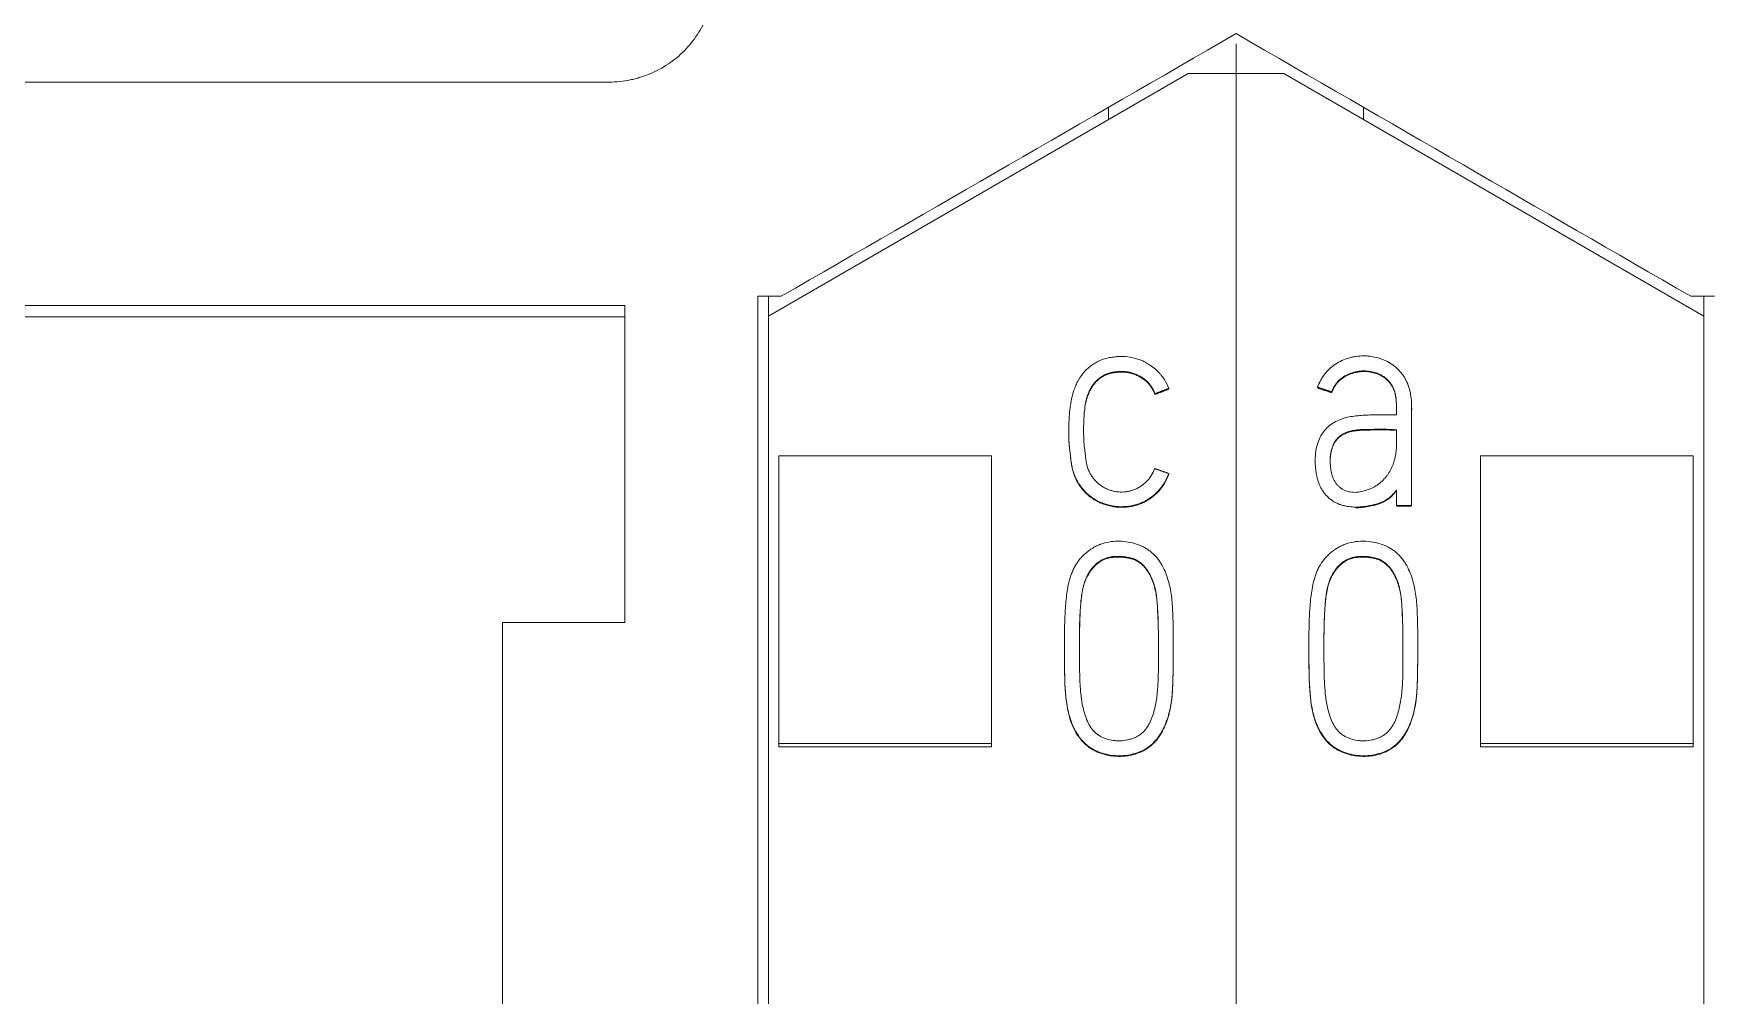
# Model space of a CAD drawing. Header units: millimetres. Extents: x 4137 to 6698, y 1400 to 3585.
# Drawn here: x 5169.74 to 5185.55, y 3351.79 to 3360.83 of the extents above; entities that cross this region are included whole.
import ezdxf

# ---------------------------------------------------------------- set-up
doc = ezdxf.new("R2010")
doc.units = ezdxf.units.MM
doc.layers.add('000-PI-Oprema', color=30, linetype='Continuous', lineweight=5)

msp = doc.modelspace()

# ---------------------------------------------------------------- linework, layer by layer
at = {"layer": '000-PI-Oprema', "color": 0, "linetype": 'ByBlock', "lineweight": 0}
for p, q in [((5181.048, 3360.739), (5181.048, 3360.459)), ((5181.048, 3360.739), (5181.048, 3360.459)), ((5176.648, 3358.178), (5180.598, 3360.459)), ((5181.048, 3360.459), (5180.598, 3360.459)), ((5181.048, 3360.459), (5181.048, 3247.041)), ((5181.048, 3360.459), (5181.048, 3247.041)), ((5181.498, 3360.459), (5181.048, 3360.459)), ((5181.498, 3360.459), (5185.448, 3358.178)), ((5152.148, 3360.378), (5175.148, 3360.378)), ((5175.152, 3360.378), (5175.151, 3360.378)), ((5179.848, 3360.026), (5179.848, 3360.143)), ((5182.248, 3360.026), (5182.248, 3360.143)), ((5175.298, 3358.278), (5167.148, 3358.278)), ((5175.298, 3355.298), (5175.298, 3358.278)), ((5176.548, 3358.364), (5176.769, 3358.364)), ((5176.769, 3358.364), (5176.548, 3358.364)), ((5176.648, 3358.364), (5176.648, 3358.178)), ((5185.548, 3358.364), (5185.326, 3358.364)), ((5185.548, 3358.364), (5185.326, 3358.364)), ((5185.448, 3358.364), (5185.448, 3358.178)), ((5175.298, 3358.172), (5167.148, 3358.172)), ((5176.648, 3249.363), (5176.648, 3358.178)), ((5185.448, 3358.178), (5185.448, 3249.363)), ((5180.285, 3357.448), (5180.285, 3357.442)), ((5180.415, 3357.498), (5180.415, 3357.492)), ((5181.815, 3357.509), (5181.815, 3357.503)), ((5181.948, 3357.465), (5181.948, 3357.459)), ((5182.7, 3357.308), (5182.7, 3357.314)), ((5179.475, 3357.119), (5179.475, 3357.113)), ((5182.556, 3357.109), (5182.556, 3356.971)), ((5176.748, 3354.161), (5176.748, 3356.864)), ((5176.748, 3356.864), (5178.748, 3356.864)), ((5178.748, 3354.161), (5178.748, 3356.864)), ((5181.792, 3356.819), (5181.792, 3356.813)), ((5183.348, 3354.161), (5183.348, 3356.864)), ((5185.348, 3356.864), (5183.348, 3356.864)), ((5185.348, 3354.161), (5185.348, 3356.864)), ((5180.415, 3356.698), (5180.415, 3356.692)), ((5182.556, 3356.54), (5182.556, 3356.397)), ((5182.556, 3356.397), (5182.556, 3356.391)), ((5182.556, 3356.397), (5182.697, 3356.397)), ((5182.697, 3356.391), (5182.556, 3356.391)), ((5182.697, 3356.397), (5182.697, 3356.391)), ((5175.298, 3355.298), (5174.148, 3355.298)), ((5179.433, 3355.065), (5179.433, 3355.059)), ((5181.733, 3355.065), (5181.733, 3355.059)), ((5180.457, 3355.017), (5180.457, 3355.023)), ((5182.757, 3355.017), (5182.757, 3355.023)), ((5176.748, 3354.127), (5176.748, 3354.161)), ((5176.748, 3354.161), (5178.748, 3354.161)), ((5176.748, 3354.127), (5178.748, 3354.127)), ((5178.748, 3354.127), (5178.748, 3354.161)), ((5183.348, 3354.127), (5183.348, 3354.161)), ((5185.348, 3354.161), (5183.348, 3354.161)), ((5185.348, 3354.127), (5183.348, 3354.127)), ((5185.348, 3354.127), (5185.348, 3354.161))]:
    msp.add_line(p, q, dxfattribs=at)
for points, knots in [([(5176.148, 3361.378), (5176.148, 3361.312), (5176.141, 3361.248), (5176.122, 3361.153), (5176.114, 3361.121), (5176.095, 3361.059), (5176.084, 3361.028), (5176.047, 3360.937), (5176.017, 3360.88), (5175.963, 3360.799), (5175.944, 3360.772), (5175.903, 3360.721), (5175.881, 3360.697), (5175.812, 3360.627), (5175.762, 3360.586), (5175.68, 3360.532), (5175.652, 3360.514), (5175.594, 3360.483), (5175.535, 3360.455), (5175.474, 3360.433), (5175.427, 3360.419), (5175.412, 3360.414), (5175.38, 3360.406), (5175.364, 3360.402), (5175.283, 3360.385), (5175.218, 3360.378), (5175.152, 3360.378)], [0, 0, 0, 0, 0.125, 0.125, 0.1875, 0.1875, 0.25, 0.25, 0.375, 0.375, 0.4375, 0.4375, 0.5, 0.5, 0.625, 0.625, 0.6875, 0.6875, 0.75, 0.8125, 0.8125, 0.84375, 0.84375, 0.875, 0.875, 1, 1, 1, 1]), ([(5176.548, 3249.078), (5176.548, 3252.418), (5176.548, 3260.383), (5176.548, 3273.023), (5176.548, 3288.509), (5176.548, 3302.803), (5176.548, 3317.013), (5176.548, 3331.58), (5176.548, 3345.75), (5176.548, 3355.32), (5176.548, 3358.364)], [0, 0, 0, 0, 0.091483, 0.21812, 0.346206, 0.515858, 0.610111, 0.736264, 0.916066, 1, 1, 1, 1]), ([(5180.415, 3357.498), (5180.404, 3357.528), (5180.389, 3357.557), (5180.363, 3357.598), (5180.353, 3357.611), (5180.338, 3357.63), (5180.332, 3357.637), (5180.321, 3357.649), (5180.316, 3357.655), (5180.287, 3357.683), (5180.261, 3357.703), (5180.22, 3357.73), (5180.206, 3357.738), (5180.177, 3357.753), (5180.162, 3357.76), (5180.132, 3357.771), (5180.116, 3357.777), (5180.085, 3357.785), (5180.069, 3357.789), (5180.02, 3357.797), (5179.988, 3357.799), (5179.939, 3357.798), (5179.923, 3357.797), (5179.89, 3357.793), (5179.874, 3357.791), (5179.842, 3357.785), (5179.826, 3357.781), (5179.795, 3357.772), (5179.78, 3357.766), (5179.75, 3357.753), (5179.735, 3357.745), (5179.707, 3357.729), (5179.694, 3357.719), (5179.668, 3357.7), (5179.656, 3357.689), (5179.638, 3357.672), (5179.632, 3357.667), (5179.621, 3357.655), (5179.616, 3357.648), (5179.59, 3357.617), (5179.572, 3357.589), (5179.549, 3357.546), (5179.543, 3357.531), (5179.53, 3357.501), (5179.524, 3357.486), (5179.51, 3357.439), (5179.502, 3357.408), (5179.493, 3357.36), (5179.491, 3357.344), (5179.486, 3357.312), (5179.484, 3357.296), (5179.479, 3357.247), (5179.477, 3357.215), (5179.475, 3357.167), (5179.475, 3357.151), (5179.475, 3357.118), (5179.475, 3357.102), (5179.475, 3357.07), (5179.475, 3357.054), (5179.475, 3357.022), (5179.475, 3357.006), (5179.478, 3356.974), (5179.479, 3356.958), (5179.483, 3356.925), (5179.485, 3356.909), (5179.489, 3356.877), (5179.491, 3356.861), (5179.494, 3356.829), (5179.496, 3356.813), (5179.501, 3356.781), (5179.504, 3356.765), (5179.511, 3356.734), (5179.515, 3356.718), (5179.526, 3356.688), (5179.532, 3356.673), (5179.545, 3356.644), (5179.553, 3356.629), (5179.569, 3356.601), (5179.578, 3356.588), (5179.597, 3356.562), (5179.608, 3356.55), (5179.624, 3356.532), (5179.629, 3356.526), (5179.641, 3356.514), (5179.647, 3356.509), (5179.665, 3356.493), (5179.678, 3356.483), (5179.718, 3356.455), (5179.746, 3356.439), (5179.791, 3356.419), (5179.806, 3356.414), (5179.837, 3356.404), (5179.853, 3356.4), (5179.885, 3356.393), (5179.901, 3356.391), (5179.925, 3356.388), (5179.933, 3356.387), (5179.95, 3356.386), (5179.958, 3356.386), (5179.998, 3356.386), (5180.031, 3356.388), (5180.071, 3356.396), (5180.079, 3356.398), (5180.094, 3356.402), (5180.102, 3356.404), (5180.126, 3356.411), (5180.141, 3356.416), (5180.186, 3356.435), (5180.214, 3356.451), (5180.254, 3356.479), (5180.267, 3356.489), (5180.292, 3356.51), (5180.315, 3356.532), (5180.336, 3356.557), (5180.356, 3356.583), (5180.365, 3356.596), (5180.39, 3356.638), (5180.404, 3356.667), (5180.415, 3356.698)], [0, 0, 0, 0, 0.03125, 0.03125, 0.046875, 0.046875, 0.054687, 0.054687, 0.0625, 0.0625, 0.09375, 0.09375, 0.109375, 0.109375, 0.125, 0.125, 0.140625, 0.140625, 0.15625, 0.15625, 0.1875, 0.1875, 0.203125, 0.203125, 0.21875, 0.21875, 0.234375, 0.234375, 0.25, 0.25, 0.265625, 0.265625, 0.28125, 0.28125, 0.296875, 0.296875, 0.304687, 0.304687, 0.3125, 0.3125, 0.34375, 0.34375, 0.359375, 0.359375, 0.375, 0.375, 0.40625, 0.40625, 0.421875, 0.421875, 0.4375, 0.4375, 0.46875, 0.46875, 0.484375, 0.484375, 0.5, 0.5, 0.515625, 0.515625, 0.53125, 0.53125, 0.546875, 0.546875, 0.5625, 0.5625, 0.578125, 0.578125, 0.59375, 0.59375, 0.609375, 0.609375, 0.625, 0.625, 0.640625, 0.640625, 0.65625, 0.65625, 0.671875, 0.671875, 0.6875, 0.6875, 0.695313, 0.695313, 0.703125, 0.703125, 0.71875, 0.71875, 0.75, 0.75, 0.765625, 0.765625, 0.78125, 0.78125, 0.796875, 0.796875, 0.804688, 0.804688, 0.8125, 0.8125, 0.84375, 0.84375, 0.851563, 0.851563, 0.859375, 0.859375, 0.875, 0.875, 0.90625, 0.90625, 0.921875, 0.921875, 0.9375, 0.953125, 0.953125, 0.96875, 0.96875, 1, 1, 1, 1]), ([(5182.697, 3356.397), (5182.697, 3356.49), (5182.697, 3356.582), (5182.697, 3356.722), (5182.697, 3356.768), (5182.698, 3356.861), (5182.698, 3356.907), (5182.698, 3356.977), (5182.697, 3357), (5182.697, 3357.046), (5182.697, 3357.093), (5182.697, 3357.139), (5182.697, 3357.186), (5182.697, 3357.209), (5182.699, 3357.278), (5182.701, 3357.325), (5182.697, 3357.394), (5182.694, 3357.417), (5182.687, 3357.463), (5182.681, 3357.486), (5182.667, 3357.53), (5182.659, 3357.551), (5182.643, 3357.583), (5182.638, 3357.593), (5182.625, 3357.613), (5182.619, 3357.622), (5182.598, 3357.65), (5182.583, 3357.667), (5182.558, 3357.691), (5182.549, 3357.699), (5182.53, 3357.714), (5182.521, 3357.721), (5182.492, 3357.74), (5182.472, 3357.751), (5182.44, 3357.766), (5182.429, 3357.77), (5182.407, 3357.778), (5182.396, 3357.782), (5182.362, 3357.792), (5182.34, 3357.796), (5182.305, 3357.801), (5182.293, 3357.802), (5182.27, 3357.804), (5182.258, 3357.804), (5182.223, 3357.804), (5182.2, 3357.802), (5182.166, 3357.797), (5182.154, 3357.795), (5182.131, 3357.79), (5182.12, 3357.787), (5182.064, 3357.771), (5182.022, 3357.752), (5181.963, 3357.713), (5181.945, 3357.698), (5181.911, 3357.667), (5181.895, 3357.65), (5181.874, 3357.623), (5181.867, 3357.613), (5181.854, 3357.593), (5181.837, 3357.563), (5181.823, 3357.531), (5181.815, 3357.509)], [0, 0, 0, 0, 0.125, 0.125, 0.1875, 0.1875, 0.25, 0.25, 0.28125, 0.28125, 0.3125, 0.34375, 0.34375, 0.375, 0.375, 0.4375, 0.4375, 0.46875, 0.46875, 0.5, 0.5, 0.53125, 0.53125, 0.546875, 0.546875, 0.5625, 0.5625, 0.59375, 0.59375, 0.609375, 0.609375, 0.625, 0.625, 0.65625, 0.65625, 0.671875, 0.671875, 0.6875, 0.6875, 0.71875, 0.71875, 0.734375, 0.734375, 0.75, 0.75, 0.78125, 0.78125, 0.796875, 0.796875, 0.8125, 0.8125, 0.875, 0.875, 0.90625, 0.90625, 0.9375, 0.9375, 0.953125, 0.953125, 0.96875, 1, 1, 1, 1]), ([(5180.282, 3356.745), (5180.274, 3356.722), (5180.263, 3356.7), (5180.244, 3356.669), (5180.237, 3356.659), (5180.222, 3356.64), (5180.214, 3356.631), (5180.188, 3356.605), (5180.169, 3356.59), (5180.139, 3356.57), (5180.128, 3356.564), (5180.107, 3356.553), (5180.095, 3356.548), (5180.073, 3356.54), (5180.061, 3356.536), (5180.038, 3356.531), (5180.025, 3356.528), (5179.989, 3356.524), (5179.965, 3356.523), (5179.929, 3356.526), (5179.916, 3356.528), (5179.893, 3356.533), (5179.881, 3356.536), (5179.858, 3356.543), (5179.846, 3356.547), (5179.824, 3356.557), (5179.813, 3356.562), (5179.781, 3356.581), (5179.762, 3356.595), (5179.735, 3356.619), (5179.726, 3356.628), (5179.71, 3356.646), (5179.703, 3356.656), (5179.689, 3356.676), (5179.683, 3356.686), (5179.671, 3356.707), (5179.666, 3356.718), (5179.651, 3356.752), (5179.645, 3356.775), (5179.638, 3356.81), (5179.636, 3356.822), (5179.633, 3356.846), (5179.632, 3356.858), (5179.629, 3356.883), (5179.628, 3356.895), (5179.625, 3356.919), (5179.623, 3356.931), (5179.62, 3356.955), (5179.619, 3356.967), (5179.617, 3356.991), (5179.617, 3357.003), (5179.616, 3357.027), (5179.615, 3357.04), (5179.614, 3357.064), (5179.614, 3357.076), (5179.614, 3357.113), (5179.614, 3357.137), (5179.615, 3357.185), (5179.616, 3357.21), (5179.619, 3357.258), (5179.621, 3357.282), (5179.627, 3357.331), (5179.63, 3357.355), (5179.641, 3357.402), (5179.648, 3357.425), (5179.661, 3357.459), (5179.666, 3357.47), (5179.677, 3357.492), (5179.689, 3357.513), (5179.703, 3357.533), (5179.718, 3357.552), (5179.726, 3357.562), (5179.752, 3357.587), (5179.771, 3357.602), (5179.797, 3357.618), (5179.802, 3357.621), (5179.813, 3357.627), (5179.819, 3357.629), (5179.836, 3357.636), (5179.848, 3357.64), (5179.871, 3357.647), (5179.883, 3357.649), (5179.907, 3357.654), (5179.92, 3357.655), (5179.956, 3357.658), (5179.981, 3357.659), (5180.017, 3357.655), (5180.029, 3357.654), (5180.053, 3357.648), (5180.065, 3357.645), (5180.089, 3357.637), (5180.1, 3357.633), (5180.123, 3357.623), (5180.134, 3357.618), (5180.155, 3357.606), (5180.166, 3357.6), (5180.186, 3357.585), (5180.195, 3357.578), (5180.214, 3357.562), (5180.222, 3357.553), (5180.238, 3357.534), (5180.245, 3357.524), (5180.265, 3357.493), (5180.276, 3357.471), (5180.285, 3357.448)], [0, 0, 0, 0, 0.03125, 0.03125, 0.046875, 0.046875, 0.0625, 0.0625, 0.09375, 0.09375, 0.109375, 0.109375, 0.125, 0.125, 0.140625, 0.140625, 0.15625, 0.15625, 0.1875, 0.1875, 0.203125, 0.203125, 0.21875, 0.21875, 0.234375, 0.234375, 0.25, 0.25, 0.28125, 0.28125, 0.296875, 0.296875, 0.3125, 0.3125, 0.328125, 0.328125, 0.34375, 0.34375, 0.375, 0.375, 0.390625, 0.390625, 0.40625, 0.40625, 0.421875, 0.421875, 0.4375, 0.4375, 0.453125, 0.453125, 0.46875, 0.46875, 0.484375, 0.484375, 0.5, 0.5, 0.53125, 0.53125, 0.5625, 0.5625, 0.59375, 0.59375, 0.625, 0.625, 0.65625, 0.65625, 0.671875, 0.671875, 0.6875, 0.703125, 0.703125, 0.71875, 0.71875, 0.75, 0.75, 0.757812, 0.757812, 0.765625, 0.765625, 0.78125, 0.78125, 0.796875, 0.796875, 0.8125, 0.8125, 0.84375, 0.84375, 0.859375, 0.859375, 0.875, 0.875, 0.890625, 0.890625, 0.90625, 0.90625, 0.921875, 0.921875, 0.9375, 0.9375, 0.953125, 0.953125, 0.96875, 0.96875, 1, 1, 1, 1]), ([(5180.285, 3357.442), (5180.276, 3357.465), (5180.265, 3357.487), (5180.246, 3357.517), (5180.238, 3357.527), (5180.223, 3357.546), (5180.214, 3357.555), (5180.187, 3357.579), (5180.167, 3357.593), (5180.125, 3357.617), (5180.102, 3357.626), (5180.068, 3357.638), (5180.056, 3357.641), (5180.032, 3357.647), (5180.02, 3357.649), (5179.996, 3357.651), (5179.984, 3357.652), (5179.959, 3357.652), (5179.947, 3357.651), (5179.923, 3357.649), (5179.91, 3357.648), (5179.886, 3357.644), (5179.874, 3357.641), (5179.851, 3357.635), (5179.839, 3357.631), (5179.817, 3357.622), (5179.805, 3357.617), (5179.774, 3357.598), (5179.754, 3357.583), (5179.728, 3357.558), (5179.72, 3357.549), (5179.705, 3357.53), (5179.698, 3357.52), (5179.685, 3357.499), (5179.679, 3357.489), (5179.668, 3357.467), (5179.663, 3357.456), (5179.649, 3357.422), (5179.642, 3357.399), (5179.631, 3357.352), (5179.627, 3357.328), (5179.621, 3357.28), (5179.619, 3357.255), (5179.616, 3357.207), (5179.615, 3357.183), (5179.614, 3357.143), (5179.614, 3357.127), (5179.614, 3357.112)], [0, 0, 0, 0, 0.063877, 0.063877, 0.095816, 0.095816, 0.127755, 0.127755, 0.191632, 0.191632, 0.255509, 0.255509, 0.287448, 0.287448, 0.319387, 0.319387, 0.351325, 0.351325, 0.383264, 0.383264, 0.415203, 0.415203, 0.447141, 0.447141, 0.47908, 0.47908, 0.511019, 0.511019, 0.574896, 0.574896, 0.606835, 0.606835, 0.638774, 0.638774, 0.670712, 0.670712, 0.702651, 0.702651, 0.766528, 0.766528, 0.830406, 0.830406, 0.894283, 0.894283, 0.95816, 0.95816, 1, 1, 1, 1]), ([(5181.948, 3357.465), (5181.955, 3357.484), (5181.963, 3357.503), (5181.979, 3357.529), (5181.985, 3357.538), (5181.997, 3357.554), (5182.004, 3357.562), (5182.026, 3357.583), (5182.042, 3357.596), (5182.076, 3357.618), (5182.095, 3357.628), (5182.132, 3357.643), (5182.152, 3357.649), (5182.192, 3357.658), (5182.212, 3357.661), (5182.243, 3357.663), (5182.253, 3357.663), (5182.273, 3357.662), (5182.284, 3357.662), (5182.314, 3357.658), (5182.334, 3357.654), (5182.363, 3357.645), (5182.373, 3357.642), (5182.392, 3357.634), (5182.401, 3357.63), (5182.429, 3357.615), (5182.445, 3357.604), (5182.469, 3357.584), (5182.476, 3357.576), (5182.49, 3357.561), (5182.503, 3357.545), (5182.514, 3357.528), (5182.524, 3357.51), (5182.528, 3357.501), (5182.54, 3357.473), (5182.545, 3357.453), (5182.551, 3357.423), (5182.553, 3357.413), (5182.555, 3357.392), (5182.555, 3357.382), (5182.556, 3357.352), (5182.556, 3357.331), (5182.556, 3357.29), (5182.556, 3357.27), (5182.556, 3357.25)], [0, 0, 0, 0, 0.0625, 0.0625, 0.09375, 0.09375, 0.125, 0.125, 0.1875, 0.1875, 0.25, 0.25, 0.3125, 0.3125, 0.375, 0.375, 0.40625, 0.40625, 0.4375, 0.4375, 0.5, 0.5, 0.53125, 0.53125, 0.5625, 0.5625, 0.625, 0.625, 0.65625, 0.65625, 0.6875, 0.71875, 0.71875, 0.75, 0.75, 0.8125, 0.8125, 0.84375, 0.84375, 0.875, 0.875, 0.9375, 0.9375, 1, 1, 1, 1]), ([(5182.556, 3357.336), (5182.556, 3357.346), (5182.556, 3357.356), (5182.555, 3357.376), (5182.555, 3357.386), (5182.553, 3357.406), (5182.551, 3357.416), (5182.546, 3357.446), (5182.54, 3357.466), (5182.528, 3357.494), (5182.524, 3357.504), (5182.514, 3357.522), (5182.503, 3357.539), (5182.49, 3357.555), (5182.477, 3357.57), (5182.469, 3357.577), (5182.446, 3357.597), (5182.429, 3357.609), (5182.402, 3357.623), (5182.393, 3357.628), (5182.374, 3357.636), (5182.354, 3357.642), (5182.335, 3357.647), (5182.314, 3357.651), (5182.304, 3357.653), (5182.274, 3357.657), (5182.253, 3357.657), (5182.223, 3357.656), (5182.212, 3357.655), (5182.192, 3357.652), (5182.182, 3357.65), (5182.152, 3357.643), (5182.132, 3357.637), (5182.104, 3357.625), (5182.095, 3357.621), (5182.077, 3357.612), (5182.068, 3357.606), (5182.042, 3357.59), (5182.026, 3357.577), (5182.004, 3357.555), (5181.997, 3357.548), (5181.985, 3357.531), (5181.973, 3357.514), (5181.964, 3357.496), (5181.956, 3357.478), (5181.952, 3357.468), (5181.948, 3357.459)], [0, 0, 0, 0, 0.033132, 0.033132, 0.067663, 0.067663, 0.102194, 0.102194, 0.171256, 0.171256, 0.205787, 0.205787, 0.240318, 0.274849, 0.274849, 0.30938, 0.30938, 0.378442, 0.378442, 0.412973, 0.412973, 0.447504, 0.482035, 0.482035, 0.516566, 0.516566, 0.585628, 0.585628, 0.620159, 0.620159, 0.65469, 0.65469, 0.723752, 0.723752, 0.758283, 0.758283, 0.792814, 0.792814, 0.861876, 0.861876, 0.896407, 0.896407, 0.930938, 0.965469, 0.965469, 1, 1, 1, 1]), ([(5180.415, 3356.692), (5180.404, 3356.661), (5180.39, 3356.632), (5180.366, 3356.591), (5180.356, 3356.577), (5180.342, 3356.558), (5180.337, 3356.551), (5180.326, 3356.539), (5180.321, 3356.533), (5180.293, 3356.503), (5180.269, 3356.483), (5180.229, 3356.455), (5180.215, 3356.446), (5180.187, 3356.43), (5180.172, 3356.423), (5180.142, 3356.411), (5180.127, 3356.405), (5180.096, 3356.396), (5180.081, 3356.392), (5180.032, 3356.382), (5180, 3356.38), (5179.952, 3356.38), (5179.935, 3356.381), (5179.903, 3356.384), (5179.887, 3356.387), (5179.839, 3356.397), (5179.808, 3356.406), (5179.763, 3356.425), (5179.749, 3356.432), (5179.72, 3356.448), (5179.707, 3356.456), (5179.68, 3356.475), (5179.661, 3356.49), (5179.643, 3356.506), (5179.632, 3356.517), (5179.626, 3356.523), (5179.61, 3356.541), (5179.599, 3356.554), (5179.58, 3356.579), (5179.571, 3356.593), (5179.554, 3356.62), (5179.547, 3356.635), (5179.533, 3356.664), (5179.527, 3356.679), (5179.516, 3356.709), (5179.512, 3356.725), (5179.504, 3356.756), (5179.501, 3356.772), (5179.496, 3356.804), (5179.495, 3356.82), (5179.491, 3356.852), (5179.49, 3356.868), (5179.486, 3356.9), (5179.484, 3356.916), (5179.48, 3356.949), (5179.478, 3356.965), (5179.476, 3356.997), (5179.475, 3357.013), (5179.475, 3357.045), (5179.475, 3357.061), (5179.475, 3357.089), (5179.475, 3357.101), (5179.475, 3357.113)], [0, 0, 0, 0, 0.061089, 0.061089, 0.091634, 0.091634, 0.106906, 0.106906, 0.122178, 0.122178, 0.183268, 0.183268, 0.213812, 0.213812, 0.244357, 0.244357, 0.274901, 0.274901, 0.305446, 0.305446, 0.366535, 0.366535, 0.39708, 0.39708, 0.427625, 0.427625, 0.488714, 0.488714, 0.519258, 0.519258, 0.549803, 0.549803, 0.580348, 0.59562, 0.59562, 0.610892, 0.610892, 0.641437, 0.641437, 0.671981, 0.671981, 0.702526, 0.702526, 0.733071, 0.733071, 0.763615, 0.763615, 0.79416, 0.79416, 0.824704, 0.824704, 0.855249, 0.855249, 0.885794, 0.885794, 0.916338, 0.916338, 0.946883, 0.946883, 0.977428, 0.977428, 1, 1, 1, 1]), ([(5182.556, 3357.25), (5182.512, 3357.251), (5182.468, 3357.251), (5182.402, 3357.25), (5182.38, 3357.25), (5182.336, 3357.249), (5182.291, 3357.248), (5182.247, 3357.246), (5182.203, 3357.243), (5182.181, 3357.241), (5182.138, 3357.235), (5182.116, 3357.231), (5182.084, 3357.224), (5182.073, 3357.221), (5182.052, 3357.215), (5182.042, 3357.211), (5182.011, 3357.199), (5181.991, 3357.19), (5181.953, 3357.168), (5181.935, 3357.156), (5181.902, 3357.127), (5181.887, 3357.111), (5181.86, 3357.077), (5181.848, 3357.058), (5181.829, 3357.019), (5181.821, 3356.998), (5181.808, 3356.957), (5181.803, 3356.935), (5181.798, 3356.903), (5181.796, 3356.892), (5181.794, 3356.87), (5181.792, 3356.838), (5181.792, 3356.805), (5181.794, 3356.762), (5181.796, 3356.74), (5181.801, 3356.708), (5181.802, 3356.697), (5181.807, 3356.676), (5181.809, 3356.665), (5181.817, 3356.633), (5181.824, 3356.612), (5181.837, 3356.582), (5181.842, 3356.572), (5181.852, 3356.553), (5181.858, 3356.544), (5181.876, 3356.516), (5181.889, 3356.499), (5181.912, 3356.476), (5181.92, 3356.468), (5181.937, 3356.454), (5181.946, 3356.448), (5181.973, 3356.43), (5181.993, 3356.42), (5182.024, 3356.407), (5182.034, 3356.404), (5182.055, 3356.397), (5182.066, 3356.395), (5182.098, 3356.388), (5182.12, 3356.385), (5182.164, 3356.382), (5182.186, 3356.382), (5182.23, 3356.385), (5182.252, 3356.388), (5182.295, 3356.394), (5182.316, 3356.398), (5182.349, 3356.406), (5182.359, 3356.408), (5182.38, 3356.414), (5182.391, 3356.418), (5182.422, 3356.429), (5182.442, 3356.439), (5182.469, 3356.456), (5182.478, 3356.463), (5182.496, 3356.476), (5182.504, 3356.484), (5182.528, 3356.506), (5182.542, 3356.523), (5182.556, 3356.54)], [0, 0, 0, 0, 0.0625, 0.0625, 0.09375, 0.09375, 0.125, 0.15625, 0.15625, 0.1875, 0.1875, 0.21875, 0.21875, 0.234375, 0.234375, 0.25, 0.25, 0.28125, 0.28125, 0.3125, 0.3125, 0.34375, 0.34375, 0.375, 0.375, 0.40625, 0.40625, 0.4375, 0.4375, 0.453125, 0.453125, 0.46875, 0.5, 0.5, 0.53125, 0.53125, 0.546875, 0.546875, 0.5625, 0.5625, 0.59375, 0.59375, 0.609375, 0.609375, 0.625, 0.625, 0.65625, 0.65625, 0.671875, 0.671875, 0.6875, 0.6875, 0.71875, 0.71875, 0.734375, 0.734375, 0.75, 0.75, 0.78125, 0.78125, 0.8125, 0.8125, 0.84375, 0.84375, 0.875, 0.875, 0.890625, 0.890625, 0.90625, 0.90625, 0.9375, 0.9375, 0.953125, 0.953125, 0.96875, 0.96875, 1, 1, 1, 1]), ([(5182.556, 3356.971), (5182.557, 3356.931), (5182.553, 3356.893), (5182.543, 3356.845), (5182.541, 3356.835), (5182.536, 3356.817), (5182.533, 3356.807), (5182.523, 3356.779), (5182.516, 3356.761), (5182.499, 3356.726), (5182.489, 3356.709), (5182.473, 3356.685), (5182.467, 3356.677), (5182.455, 3356.662), (5182.449, 3356.654), (5182.429, 3356.632), (5182.414, 3356.619), (5182.384, 3356.595), (5182.368, 3356.584), (5182.342, 3356.569), (5182.333, 3356.565), (5182.315, 3356.556), (5182.306, 3356.552), (5182.278, 3356.541), (5182.26, 3356.536), (5182.221, 3356.526), (5182.201, 3356.523), (5182.172, 3356.521), (5182.162, 3356.521), (5182.142, 3356.522), (5182.132, 3356.523), (5182.103, 3356.527), (5182.084, 3356.533), (5182.057, 3356.546), (5182.048, 3356.551), (5182.032, 3356.562), (5182.024, 3356.568), (5182.01, 3356.581), (5182.003, 3356.588), (5181.99, 3356.604), (5181.985, 3356.612), (5181.974, 3356.628), (5181.97, 3356.637), (5181.961, 3356.655), (5181.958, 3356.664), (5181.948, 3356.692), (5181.944, 3356.711), (5181.939, 3356.74), (5181.938, 3356.75), (5181.936, 3356.77), (5181.931, 3356.818), (5181.934, 3356.867), (5181.944, 3356.915), (5181.947, 3356.925), (5181.953, 3356.944), (5181.956, 3356.953), (5181.967, 3356.98), (5181.977, 3356.998), (5181.995, 3357.021), (5182.001, 3357.029), (5182.016, 3357.043), (5182.023, 3357.049), (5182.039, 3357.061), (5182.048, 3357.066), (5182.065, 3357.075), (5182.074, 3357.08), (5182.102, 3357.091), (5182.121, 3357.097), (5182.16, 3357.105), (5182.179, 3357.108), (5182.219, 3357.111), (5182.239, 3357.112), (5182.278, 3357.113), (5182.298, 3357.113), (5182.358, 3357.114), (5182.397, 3357.115), (5182.477, 3357.114), (5182.516, 3357.112), (5182.556, 3357.109)], [0, 0, 0, 0, 0.0625, 0.0625, 0.078125, 0.078125, 0.09375, 0.09375, 0.125, 0.125, 0.15625, 0.15625, 0.171875, 0.171875, 0.1875, 0.1875, 0.21875, 0.21875, 0.25, 0.25, 0.265625, 0.265625, 0.28125, 0.28125, 0.3125, 0.3125, 0.34375, 0.34375, 0.359375, 0.359375, 0.375, 0.375, 0.40625, 0.40625, 0.421875, 0.421875, 0.4375, 0.4375, 0.453125, 0.453125, 0.46875, 0.46875, 0.484375, 0.484375, 0.5, 0.5, 0.53125, 0.53125, 0.546875, 0.546875, 0.5625, 0.625, 0.625, 0.640625, 0.640625, 0.65625, 0.65625, 0.6875, 0.6875, 0.703125, 0.703125, 0.71875, 0.71875, 0.734375, 0.734375, 0.75, 0.75, 0.78125, 0.78125, 0.8125, 0.8125, 0.84375, 0.84375, 0.875, 0.875, 0.9375, 0.9375, 1, 1, 1, 1]), ([(5182.556, 3357.103), (5182.517, 3357.106), (5182.479, 3357.108), (5182.401, 3357.109), (5182.363, 3357.108), (5182.305, 3357.107), (5182.286, 3357.107), (5182.247, 3357.106), (5182.228, 3357.105), (5182.19, 3357.102), (5182.17, 3357.1), (5182.142, 3357.095), (5182.132, 3357.093), (5182.113, 3357.088), (5182.104, 3357.085), (5182.075, 3357.074), (5182.058, 3357.066), (5182.032, 3357.05), (5182.024, 3357.044), (5182.009, 3357.031), (5182.002, 3357.024), (5181.99, 3357.009), (5181.984, 3357), (5181.973, 3356.984), (5181.968, 3356.975), (5181.96, 3356.957), (5181.956, 3356.948), (5181.95, 3356.929), (5181.947, 3356.92), (5181.937, 3356.878), (5181.933, 3356.846), (5181.933, 3356.813)], [0, 0, 0, 0, 0.14645, 0.14645, 0.292901, 0.292901, 0.366126, 0.366126, 0.439351, 0.439351, 0.512576, 0.512576, 0.549189, 0.549189, 0.585802, 0.585802, 0.659027, 0.659027, 0.695639, 0.695639, 0.732252, 0.732252, 0.768865, 0.768865, 0.805477, 0.805477, 0.84209, 0.84209, 0.878702, 0.878702, 1, 1, 1, 1]), ([(5182.556, 3356.534), (5182.543, 3356.517), (5182.528, 3356.5), (5182.505, 3356.478), (5182.496, 3356.471), (5182.479, 3356.457), (5182.47, 3356.451), (5182.442, 3356.433), (5182.423, 3356.424), (5182.382, 3356.408), (5182.361, 3356.402), (5182.318, 3356.392), (5182.296, 3356.389), (5182.253, 3356.382), (5182.221, 3356.378), (5182.187, 3356.376), (5182.176, 3356.376)], [0, 0, 0, 0, 0.15321, 0.15321, 0.229815, 0.229815, 0.306419, 0.306419, 0.459629, 0.459629, 0.612839, 0.612839, 0.766049, 0.766049, 0.919258, 1, 1, 1, 1]), ([(5179.774, 3356.033), (5179.8, 3356.043), (5179.826, 3356.049), (5179.878, 3356.059), (5179.905, 3356.062), (5179.96, 3356.062), (5179.987, 3356.061), (5180.04, 3356.053), (5180.066, 3356.048), (5180.118, 3356.032), (5180.144, 3356.023), (5180.18, 3356.006), (5180.192, 3355.999), (5180.215, 3355.985), (5180.226, 3355.978), (5180.259, 3355.953), (5180.278, 3355.935), (5180.304, 3355.905), (5180.313, 3355.894), (5180.328, 3355.872), (5180.336, 3355.861), (5180.357, 3355.826), (5180.369, 3355.803), (5180.39, 3355.754), (5180.399, 3355.729), (5180.411, 3355.69), (5180.414, 3355.677), (5180.421, 3355.651), (5180.43, 3355.612), (5180.445, 3355.521), (5180.45, 3355.442), (5180.454, 3355.337), (5180.456, 3355.284), (5180.457, 3355.178), (5180.457, 3355.125), (5180.457, 3355.02), (5180.457, 3354.914), (5180.455, 3354.808), (5180.452, 3354.703), (5180.45, 3354.65), (5180.439, 3354.545), (5180.43, 3354.493), (5180.413, 3354.428), (5180.409, 3354.415), (5180.401, 3354.389), (5180.396, 3354.376), (5180.382, 3354.339), (5180.372, 3354.314), (5180.353, 3354.278), (5180.346, 3354.266), (5180.332, 3354.243), (5180.325, 3354.232), (5180.302, 3354.199), (5180.284, 3354.179), (5180.255, 3354.151), (5180.245, 3354.142), (5180.223, 3354.126), (5180.212, 3354.118), (5180.178, 3354.097), (5180.153, 3354.085), (5180.115, 3354.071), (5180.102, 3354.067), (5180.076, 3354.06), (5180.063, 3354.057), (5180.023, 3354.049), (5179.996, 3354.046), (5179.942, 3354.044), (5179.915, 3354.045), (5179.861, 3354.051), (5179.835, 3354.056), (5179.796, 3354.067), (5179.783, 3354.071), (5179.757, 3354.08), (5179.744, 3354.085), (5179.708, 3354.102), (5179.684, 3354.116), (5179.651, 3354.14), (5179.641, 3354.148), (5179.621, 3354.167), (5179.611, 3354.176), (5179.584, 3354.206), (5179.568, 3354.228), (5179.546, 3354.262), (5179.539, 3354.274), (5179.526, 3354.297), (5179.52, 3354.309), (5179.504, 3354.346), (5179.494, 3354.371), (5179.482, 3354.41), (5179.479, 3354.423), (5179.472, 3354.449), (5179.469, 3354.462), (5179.461, 3354.502), (5179.456, 3354.528), (5179.438, 3354.66), (5179.436, 3354.767), (5179.434, 3354.927), (5179.433, 3354.98), (5179.433, 3355.087), (5179.433, 3355.14), (5179.434, 3355.247), (5179.436, 3355.3), (5179.44, 3355.407), (5179.444, 3355.46), (5179.455, 3355.565), (5179.462, 3355.618), (5179.48, 3355.696), (5179.488, 3355.722), (5179.502, 3355.761), (5179.507, 3355.774), (5179.518, 3355.799), (5179.524, 3355.811), (5179.544, 3355.846), (5179.559, 3355.869), (5179.585, 3355.901), (5179.594, 3355.911), (5179.613, 3355.931), (5179.623, 3355.94), (5179.654, 3355.967), (5179.676, 3355.983), (5179.711, 3356.004), (5179.724, 3356.011), (5179.742, 3356.02), (5179.752, 3356.024), (5179.761, 3356.028), (5179.768, 3356.031), (5179.771, 3356.032), (5179.774, 3356.033)], [0, 0, 0, 0, 0.015625, 0.015625, 0.03125, 0.03125, 0.046875, 0.046875, 0.0625, 0.0625, 0.078125, 0.078125, 0.085938, 0.085938, 0.09375, 0.09375, 0.109375, 0.109375, 0.117188, 0.117188, 0.125, 0.125, 0.140625, 0.140625, 0.15625, 0.15625, 0.164063, 0.164063, 0.171875, 0.1875, 0.21875, 0.21875, 0.25, 0.25, 0.28125, 0.28125, 0.3125, 0.34375, 0.34375, 0.375, 0.375, 0.40625, 0.40625, 0.414063, 0.414063, 0.421875, 0.421875, 0.4375, 0.4375, 0.445313, 0.445313, 0.453125, 0.453125, 0.46875, 0.46875, 0.476563, 0.476563, 0.484375, 0.484375, 0.5, 0.5, 0.507813, 0.507813, 0.515625, 0.515625, 0.53125, 0.53125, 0.546875, 0.546875, 0.5625, 0.5625, 0.570313, 0.570313, 0.578125, 0.578125, 0.59375, 0.59375, 0.601563, 0.601563, 0.609375, 0.609375, 0.625, 0.625, 0.632813, 0.632813, 0.640625, 0.640625, 0.65625, 0.65625, 0.664063, 0.664063, 0.671875, 0.671875, 0.6875, 0.6875, 0.75, 0.75, 0.78125, 0.78125, 0.8125, 0.8125, 0.84375, 0.84375, 0.875, 0.875, 0.90625, 0.90625, 0.921875, 0.921875, 0.929688, 0.929688, 0.9375, 0.9375, 0.953125, 0.953125, 0.960938, 0.960938, 0.96875, 0.96875, 0.984375, 0.984375, 0.992188, 0.992188, 0.996094, 0.998047, 0.998047, 1, 1, 1, 1]), ([(5182.074, 3356.033), (5182.1, 3356.043), (5182.126, 3356.049), (5182.178, 3356.059), (5182.205, 3356.062), (5182.26, 3356.062), (5182.287, 3356.061), (5182.34, 3356.053), (5182.366, 3356.048), (5182.418, 3356.032), (5182.444, 3356.023), (5182.48, 3356.006), (5182.492, 3355.999), (5182.515, 3355.985), (5182.526, 3355.978), (5182.559, 3355.953), (5182.578, 3355.935), (5182.604, 3355.905), (5182.613, 3355.894), (5182.628, 3355.872), (5182.636, 3355.861), (5182.657, 3355.826), (5182.669, 3355.803), (5182.69, 3355.754), (5182.699, 3355.729), (5182.711, 3355.69), (5182.714, 3355.677), (5182.721, 3355.651), (5182.73, 3355.612), (5182.745, 3355.521), (5182.75, 3355.442), (5182.754, 3355.337), (5182.756, 3355.284), (5182.757, 3355.178), (5182.757, 3355.125), (5182.757, 3355.02), (5182.757, 3354.914), (5182.755, 3354.808), (5182.752, 3354.703), (5182.75, 3354.65), (5182.739, 3354.545), (5182.73, 3354.493), (5182.713, 3354.428), (5182.709, 3354.415), (5182.701, 3354.389), (5182.696, 3354.376), (5182.682, 3354.339), (5182.672, 3354.314), (5182.653, 3354.278), (5182.646, 3354.266), (5182.632, 3354.243), (5182.625, 3354.232), (5182.602, 3354.199), (5182.584, 3354.179), (5182.555, 3354.151), (5182.545, 3354.142), (5182.523, 3354.126), (5182.512, 3354.118), (5182.478, 3354.097), (5182.453, 3354.085), (5182.415, 3354.071), (5182.402, 3354.067), (5182.376, 3354.06), (5182.363, 3354.057), (5182.323, 3354.049), (5182.296, 3354.046), (5182.242, 3354.044), (5182.215, 3354.045), (5182.161, 3354.051), (5182.135, 3354.056), (5182.096, 3354.067), (5182.083, 3354.071), (5182.057, 3354.08), (5182.044, 3354.085), (5182.008, 3354.102), (5181.984, 3354.116), (5181.951, 3354.14), (5181.941, 3354.148), (5181.921, 3354.167), (5181.911, 3354.176), (5181.884, 3354.206), (5181.868, 3354.228), (5181.846, 3354.262), (5181.839, 3354.274), (5181.826, 3354.297), (5181.82, 3354.309), (5181.804, 3354.346), (5181.794, 3354.371), (5181.782, 3354.41), (5181.779, 3354.423), (5181.772, 3354.449), (5181.769, 3354.462), (5181.761, 3354.502), (5181.756, 3354.528), (5181.738, 3354.66), (5181.736, 3354.767), (5181.734, 3354.927), (5181.733, 3354.98), (5181.733, 3355.087), (5181.733, 3355.14), (5181.734, 3355.247), (5181.736, 3355.3), (5181.74, 3355.407), (5181.744, 3355.46), (5181.755, 3355.565), (5181.762, 3355.618), (5181.78, 3355.696), (5181.788, 3355.722), (5181.802, 3355.761), (5181.807, 3355.774), (5181.818, 3355.799), (5181.824, 3355.811), (5181.844, 3355.846), (5181.859, 3355.869), (5181.885, 3355.901), (5181.894, 3355.911), (5181.913, 3355.931), (5181.923, 3355.94), (5181.954, 3355.967), (5181.976, 3355.983), (5182.011, 3356.004), (5182.024, 3356.011), (5182.042, 3356.02), (5182.052, 3356.024), (5182.061, 3356.028), (5182.068, 3356.031), (5182.071, 3356.032), (5182.074, 3356.033)], [0, 0, 0, 0, 0.015625, 0.015625, 0.03125, 0.03125, 0.046875, 0.046875, 0.0625, 0.0625, 0.078125, 0.078125, 0.085937, 0.085937, 0.09375, 0.09375, 0.109375, 0.109375, 0.117187, 0.117187, 0.125, 0.125, 0.140625, 0.140625, 0.15625, 0.15625, 0.164062, 0.164062, 0.171875, 0.1875, 0.21875, 0.21875, 0.25, 0.25, 0.28125, 0.28125, 0.3125, 0.34375, 0.34375, 0.375, 0.375, 0.40625, 0.40625, 0.414062, 0.414062, 0.421875, 0.421875, 0.4375, 0.4375, 0.445312, 0.445312, 0.453125, 0.453125, 0.46875, 0.46875, 0.476562, 0.476562, 0.484375, 0.484375, 0.5, 0.5, 0.507812, 0.507812, 0.515625, 0.515625, 0.53125, 0.53125, 0.546875, 0.546875, 0.5625, 0.5625, 0.570312, 0.570312, 0.578125, 0.578125, 0.59375, 0.59375, 0.601562, 0.601562, 0.609375, 0.609375, 0.625, 0.625, 0.632812, 0.632812, 0.640625, 0.640625, 0.65625, 0.65625, 0.664062, 0.664062, 0.671875, 0.671875, 0.6875, 0.6875, 0.75, 0.75, 0.78125, 0.78125, 0.8125, 0.8125, 0.84375, 0.84375, 0.875, 0.875, 0.90625, 0.90625, 0.921875, 0.921875, 0.929687, 0.929687, 0.9375, 0.9375, 0.953125, 0.953125, 0.960937, 0.960937, 0.96875, 0.96875, 0.984375, 0.984375, 0.992187, 0.992187, 0.996094, 0.998047, 0.998047, 1, 1, 1, 1]), ([(5180.117, 3355.881), (5180.137, 3355.87), (5180.155, 3355.856), (5180.187, 3355.825), (5180.201, 3355.807), (5180.226, 3355.77), (5180.237, 3355.751), (5180.256, 3355.711), (5180.265, 3355.69), (5180.286, 3355.627), (5180.295, 3355.583), (5180.303, 3355.517), (5180.305, 3355.495), (5180.308, 3355.451), (5180.31, 3355.428), (5180.315, 3355.317), (5180.317, 3355.228), (5180.319, 3355.05), (5180.318, 3354.961), (5180.317, 3354.827), (5180.316, 3354.761), (5180.312, 3354.694), (5180.308, 3354.649), (5180.306, 3354.627), (5180.298, 3354.561), (5180.29, 3354.517), (5180.273, 3354.453), (5180.267, 3354.432), (5180.252, 3354.389), (5180.243, 3354.369), (5180.227, 3354.339), (5180.222, 3354.329), (5180.21, 3354.31), (5180.203, 3354.301), (5180.182, 3354.275), (5180.167, 3354.259), (5180.139, 3354.239), (5180.13, 3354.233), (5180.11, 3354.222), (5180.1, 3354.217), (5180.08, 3354.209), (5180.069, 3354.205), (5180.047, 3354.198), (5180.036, 3354.195), (5180.004, 3354.189), (5179.981, 3354.186), (5179.948, 3354.185), (5179.936, 3354.185), (5179.914, 3354.186), (5179.903, 3354.187), (5179.87, 3354.192), (5179.848, 3354.196), (5179.816, 3354.207), (5179.805, 3354.211), (5179.784, 3354.22), (5179.765, 3354.23), (5179.746, 3354.243), (5179.728, 3354.256), (5179.72, 3354.264), (5179.704, 3354.28), (5179.697, 3354.289), (5179.684, 3354.306), (5179.677, 3354.316), (5179.66, 3354.345), (5179.651, 3354.365), (5179.634, 3354.406), (5179.627, 3354.427), (5179.615, 3354.47), (5179.609, 3354.492), (5179.6, 3354.535), (5179.589, 3354.6), (5179.584, 3354.666), (5179.576, 3354.797), (5179.575, 3354.885), (5179.575, 3355.016), (5179.575, 3355.06), (5179.575, 3355.148), (5179.575, 3355.192), (5179.577, 3355.28), (5179.578, 3355.324), (5179.582, 3355.412), (5179.585, 3355.456), (5179.593, 3355.543), (5179.599, 3355.587), (5179.612, 3355.64), (5179.615, 3355.651), (5179.621, 3355.672), (5179.624, 3355.682), (5179.636, 3355.713), (5179.645, 3355.733), (5179.667, 3355.771), (5179.679, 3355.79), (5179.707, 3355.824), (5179.722, 3355.84), (5179.748, 3355.861), (5179.757, 3355.868), (5179.775, 3355.88), (5179.785, 3355.885), (5179.804, 3355.895), (5179.815, 3355.899), (5179.836, 3355.906), (5179.847, 3355.909), (5179.879, 3355.916), (5179.901, 3355.918), (5179.934, 3355.919), (5179.945, 3355.919), (5179.968, 3355.918), (5179.979, 3355.917), (5180.012, 3355.914), (5180.033, 3355.91), (5180.066, 3355.902), (5180.076, 3355.899), (5180.092, 3355.893), (5180.1, 3355.889), (5180.107, 3355.886), (5180.112, 3355.883), (5180.115, 3355.882), (5180.117, 3355.881)], [0, 0, 0, 0, 0.015625, 0.015625, 0.03125, 0.03125, 0.046875, 0.046875, 0.0625, 0.0625, 0.09375, 0.09375, 0.109375, 0.109375, 0.125, 0.125, 0.1875, 0.1875, 0.25, 0.25, 0.28125, 0.296875, 0.296875, 0.3125, 0.3125, 0.34375, 0.34375, 0.359375, 0.359375, 0.375, 0.375, 0.382813, 0.382813, 0.390625, 0.390625, 0.40625, 0.40625, 0.414063, 0.414063, 0.421875, 0.421875, 0.429688, 0.429688, 0.4375, 0.4375, 0.453125, 0.453125, 0.460938, 0.460938, 0.46875, 0.46875, 0.484375, 0.484375, 0.492188, 0.492188, 0.5, 0.507813, 0.507813, 0.515625, 0.515625, 0.523438, 0.523438, 0.53125, 0.53125, 0.546875, 0.546875, 0.5625, 0.5625, 0.578125, 0.578125, 0.59375, 0.625, 0.625, 0.6875, 0.6875, 0.71875, 0.71875, 0.75, 0.75, 0.78125, 0.78125, 0.8125, 0.8125, 0.84375, 0.84375, 0.851562, 0.851562, 0.859375, 0.859375, 0.875, 0.875, 0.890625, 0.890625, 0.90625, 0.90625, 0.914062, 0.914062, 0.921875, 0.921875, 0.929687, 0.929687, 0.9375, 0.9375, 0.953125, 0.953125, 0.960937, 0.960937, 0.96875, 0.96875, 0.984375, 0.984375, 0.992187, 0.992187, 0.996094, 0.998047, 0.998047, 1, 1, 1, 1]), ([(5180.117, 3355.875), (5180.097, 3355.885), (5180.076, 3355.893), (5180.044, 3355.901), (5180.033, 3355.904), (5180.011, 3355.907), (5180, 3355.909), (5179.966, 3355.912), (5179.944, 3355.913), (5179.9, 3355.912), (5179.878, 3355.909), (5179.845, 3355.902), (5179.834, 3355.899), (5179.812, 3355.892), (5179.802, 3355.888), (5179.782, 3355.878), (5179.772, 3355.872), (5179.754, 3355.859), (5179.745, 3355.852), (5179.728, 3355.838), (5179.72, 3355.83), (5179.704, 3355.814), (5179.697, 3355.805), (5179.676, 3355.779), (5179.664, 3355.76), (5179.648, 3355.731), (5179.643, 3355.721), (5179.634, 3355.701), (5179.629, 3355.69), (5179.618, 3355.658), (5179.612, 3355.637), (5179.598, 3355.572), (5179.592, 3355.528), (5179.584, 3355.44), (5179.581, 3355.396), (5179.577, 3355.307), (5179.576, 3355.263), (5179.575, 3355.174), (5179.575, 3355.13), (5179.575, 3355.047), (5179.575, 3355.008), (5179.575, 3354.97)], [0, 0, 0, 0, 0.050638, 0.050638, 0.075957, 0.075957, 0.101276, 0.101276, 0.151914, 0.151914, 0.202552, 0.202552, 0.227871, 0.227871, 0.25319, 0.25319, 0.278509, 0.278509, 0.303828, 0.303828, 0.329147, 0.329147, 0.354466, 0.354466, 0.405104, 0.405104, 0.430423, 0.430423, 0.455742, 0.455742, 0.50638, 0.50638, 0.607656, 0.607656, 0.708933, 0.708933, 0.810209, 0.810209, 0.911485, 0.911485, 1, 1, 1, 1]), ([(5180.318, 3355.065), (5180.318, 3355.09), (5180.318, 3355.115), (5180.317, 3355.229), (5180.315, 3355.317), (5180.308, 3355.449), (5180.306, 3355.493), (5180.294, 3355.581), (5180.285, 3355.624), (5180.264, 3355.686), (5180.256, 3355.706), (5180.241, 3355.736), (5180.236, 3355.746), (5180.225, 3355.765), (5180.213, 3355.784), (5180.2, 3355.802), (5180.186, 3355.819), (5180.178, 3355.827), (5180.162, 3355.842), (5180.154, 3355.85), (5180.141, 3355.86), (5180.136, 3355.863), (5180.127, 3355.869), (5180.122, 3355.872), (5180.117, 3355.875)], [0, 0, 0, 0, 0.086827, 0.086827, 0.391218, 0.391218, 0.543414, 0.543414, 0.695609, 0.695609, 0.771707, 0.771707, 0.809756, 0.809756, 0.847805, 0.885853, 0.885853, 0.923902, 0.923902, 0.961951, 0.961951, 0.980976, 0.980976, 1, 1, 1, 1]), ([(5182.417, 3355.881), (5182.437, 3355.87), (5182.455, 3355.856), (5182.487, 3355.825), (5182.501, 3355.807), (5182.526, 3355.77), (5182.537, 3355.751), (5182.556, 3355.711), (5182.565, 3355.69), (5182.586, 3355.627), (5182.595, 3355.583), (5182.603, 3355.517), (5182.605, 3355.495), (5182.608, 3355.451), (5182.61, 3355.428), (5182.615, 3355.317), (5182.617, 3355.228), (5182.619, 3355.05), (5182.618, 3354.961), (5182.617, 3354.827), (5182.616, 3354.761), (5182.612, 3354.694), (5182.608, 3354.649), (5182.606, 3354.627), (5182.598, 3354.561), (5182.59, 3354.517), (5182.573, 3354.453), (5182.567, 3354.432), (5182.552, 3354.389), (5182.543, 3354.369), (5182.527, 3354.339), (5182.522, 3354.329), (5182.51, 3354.31), (5182.503, 3354.301), (5182.482, 3354.275), (5182.467, 3354.259), (5182.439, 3354.239), (5182.43, 3354.233), (5182.41, 3354.222), (5182.4, 3354.217), (5182.38, 3354.209), (5182.369, 3354.205), (5182.347, 3354.198), (5182.336, 3354.195), (5182.304, 3354.189), (5182.281, 3354.186), (5182.248, 3354.185), (5182.236, 3354.185), (5182.214, 3354.186), (5182.203, 3354.187), (5182.17, 3354.192), (5182.148, 3354.196), (5182.116, 3354.207), (5182.105, 3354.211), (5182.084, 3354.22), (5182.065, 3354.23), (5182.046, 3354.243), (5182.028, 3354.256), (5182.02, 3354.264), (5182.004, 3354.28), (5181.997, 3354.289), (5181.984, 3354.306), (5181.977, 3354.316), (5181.96, 3354.345), (5181.951, 3354.365), (5181.934, 3354.406), (5181.927, 3354.427), (5181.915, 3354.47), (5181.909, 3354.492), (5181.9, 3354.535), (5181.889, 3354.6), (5181.884, 3354.666), (5181.876, 3354.797), (5181.875, 3354.885), (5181.875, 3355.016), (5181.875, 3355.06), (5181.875, 3355.148), (5181.875, 3355.192), (5181.877, 3355.28), (5181.878, 3355.324), (5181.882, 3355.412), (5181.885, 3355.456), (5181.893, 3355.543), (5181.899, 3355.587), (5181.912, 3355.64), (5181.915, 3355.651), (5181.921, 3355.672), (5181.924, 3355.682), (5181.936, 3355.713), (5181.945, 3355.733), (5181.967, 3355.771), (5181.979, 3355.79), (5182.007, 3355.824), (5182.022, 3355.84), (5182.048, 3355.861), (5182.057, 3355.868), (5182.075, 3355.88), (5182.085, 3355.885), (5182.104, 3355.895), (5182.115, 3355.899), (5182.136, 3355.906), (5182.147, 3355.909), (5182.179, 3355.916), (5182.201, 3355.918), (5182.234, 3355.919), (5182.245, 3355.919), (5182.268, 3355.918), (5182.279, 3355.917), (5182.312, 3355.914), (5182.333, 3355.91), (5182.366, 3355.902), (5182.376, 3355.899), (5182.392, 3355.893), (5182.4, 3355.889), (5182.407, 3355.886), (5182.412, 3355.883), (5182.415, 3355.882), (5182.417, 3355.881)], [0, 0, 0, 0, 0.015625, 0.015625, 0.03125, 0.03125, 0.046875, 0.046875, 0.0625, 0.0625, 0.09375, 0.09375, 0.109375, 0.109375, 0.125, 0.125, 0.1875, 0.1875, 0.25, 0.25, 0.28125, 0.296875, 0.296875, 0.3125, 0.3125, 0.34375, 0.34375, 0.359375, 0.359375, 0.375, 0.375, 0.382813, 0.382813, 0.390625, 0.390625, 0.40625, 0.40625, 0.414063, 0.414063, 0.421875, 0.421875, 0.429688, 0.429688, 0.4375, 0.4375, 0.453125, 0.453125, 0.460938, 0.460938, 0.46875, 0.46875, 0.484375, 0.484375, 0.492188, 0.492188, 0.5, 0.507813, 0.507813, 0.515625, 0.515625, 0.523438, 0.523438, 0.53125, 0.53125, 0.546875, 0.546875, 0.5625, 0.5625, 0.578125, 0.578125, 0.59375, 0.625, 0.625, 0.6875, 0.6875, 0.71875, 0.71875, 0.75, 0.75, 0.78125, 0.78125, 0.8125, 0.8125, 0.84375, 0.84375, 0.851563, 0.851563, 0.859375, 0.859375, 0.875, 0.875, 0.890625, 0.890625, 0.90625, 0.90625, 0.914063, 0.914063, 0.921875, 0.921875, 0.929688, 0.929688, 0.9375, 0.9375, 0.953125, 0.953125, 0.960938, 0.960938, 0.96875, 0.96875, 0.984375, 0.984375, 0.992188, 0.992188, 0.996094, 0.998047, 0.998047, 1, 1, 1, 1]), ([(5182.417, 3355.875), (5182.397, 3355.885), (5182.376, 3355.893), (5182.344, 3355.901), (5182.333, 3355.904), (5182.311, 3355.907), (5182.3, 3355.909), (5182.266, 3355.912), (5182.244, 3355.913), (5182.2, 3355.912), (5182.178, 3355.909), (5182.145, 3355.902), (5182.134, 3355.899), (5182.112, 3355.892), (5182.102, 3355.888), (5182.082, 3355.878), (5182.072, 3355.872), (5182.054, 3355.859), (5182.045, 3355.852), (5182.028, 3355.838), (5182.02, 3355.83), (5182.004, 3355.814), (5181.997, 3355.805), (5181.976, 3355.779), (5181.964, 3355.76), (5181.948, 3355.731), (5181.943, 3355.721), (5181.934, 3355.701), (5181.929, 3355.69), (5181.918, 3355.658), (5181.912, 3355.637), (5181.898, 3355.572), (5181.892, 3355.528), (5181.884, 3355.44), (5181.881, 3355.396), (5181.877, 3355.307), (5181.876, 3355.263), (5181.875, 3355.174), (5181.875, 3355.13), (5181.875, 3355.047), (5181.875, 3355.008), (5181.875, 3354.97)], [0, 0, 0, 0, 0.050638, 0.050638, 0.075957, 0.075957, 0.101276, 0.101276, 0.151914, 0.151914, 0.202552, 0.202552, 0.227871, 0.227871, 0.25319, 0.25319, 0.278509, 0.278509, 0.303828, 0.303828, 0.329147, 0.329147, 0.354466, 0.354466, 0.405104, 0.405104, 0.430423, 0.430423, 0.455742, 0.455742, 0.50638, 0.50638, 0.607656, 0.607656, 0.708933, 0.708933, 0.810209, 0.810209, 0.911485, 0.911485, 1, 1, 1, 1]), ([(5182.618, 3355.065), (5182.618, 3355.09), (5182.618, 3355.115), (5182.617, 3355.229), (5182.615, 3355.317), (5182.608, 3355.449), (5182.606, 3355.493), (5182.594, 3355.581), (5182.585, 3355.624), (5182.564, 3355.686), (5182.556, 3355.706), (5182.541, 3355.736), (5182.536, 3355.746), (5182.525, 3355.765), (5182.513, 3355.784), (5182.5, 3355.802), (5182.486, 3355.819), (5182.478, 3355.827), (5182.462, 3355.842), (5182.454, 3355.85), (5182.441, 3355.86), (5182.436, 3355.863), (5182.427, 3355.869), (5182.422, 3355.872), (5182.417, 3355.875)], [0, 0, 0, 0, 0.086827, 0.086827, 0.391218, 0.391218, 0.543414, 0.543414, 0.695609, 0.695609, 0.771707, 0.771707, 0.809756, 0.809756, 0.847805, 0.885853, 0.885853, 0.923902, 0.923902, 0.961951, 0.961951, 0.980976, 0.980976, 1, 1, 1, 1]), ([(5174.148, 3355.298), (5174.148, 3353.275), (5174.148, 3344.726), (5174.148, 3331.58), (5174.148, 3317.013), (5174.148, 3302.803), (5174.148, 3288.509), (5174.148, 3273.023), (5174.148, 3260.265), (5174.148, 3251.383), (5174.148, 3247.126), (5174.148, 3246.328)], [0, 0, 0, 0, 0.055935, 0.236292, 0.362833, 0.457376, 0.627551, 0.756032, 0.883059, 0.978086, 1, 1, 1, 1]), ([(5179.433, 3355.059), (5179.433, 3354.996), (5179.433, 3354.933), (5179.435, 3354.817), (5179.436, 3354.764), (5179.441, 3354.657), (5179.445, 3354.603), (5179.46, 3354.497), (5179.47, 3354.445), (5179.489, 3354.38), (5179.494, 3354.368), (5179.503, 3354.342), (5179.508, 3354.33), (5179.524, 3354.294), (5179.537, 3354.27), (5179.558, 3354.236), (5179.566, 3354.225), (5179.582, 3354.204), (5179.59, 3354.193), (5179.617, 3354.163), (5179.637, 3354.145), (5179.669, 3354.121), (5179.68, 3354.113), (5179.703, 3354.099), (5179.715, 3354.093), (5179.752, 3354.075), (5179.777, 3354.066), (5179.816, 3354.055), (5179.829, 3354.052), (5179.856, 3354.046), (5179.869, 3354.044), (5179.909, 3354.039), (5179.936, 3354.038), (5179.977, 3354.039), (5179.99, 3354.04), (5180.017, 3354.043), (5180.03, 3354.044), (5180.07, 3354.051), (5180.096, 3354.058), (5180.134, 3354.072), (5180.146, 3354.077), (5180.171, 3354.088), (5180.183, 3354.095), (5180.218, 3354.115), (5180.239, 3354.131), (5180.269, 3354.158), (5180.279, 3354.168), (5180.297, 3354.188), (5180.314, 3354.209), (5180.329, 3354.231), (5180.343, 3354.254), (5180.35, 3354.266), (5180.369, 3354.302), (5180.38, 3354.326), (5180.399, 3354.376), (5180.407, 3354.401), (5180.421, 3354.453), (5180.427, 3354.479), (5180.437, 3354.532), (5180.441, 3354.558), (5180.449, 3354.638), (5180.452, 3354.691), (5180.455, 3354.797), (5180.456, 3354.851), (5180.457, 3354.942), (5180.457, 3354.979), (5180.457, 3355.017)], [0, 0, 0, 0, 0.073866, 0.073866, 0.136839, 0.136839, 0.199811, 0.199811, 0.262783, 0.262783, 0.278526, 0.278526, 0.29427, 0.29427, 0.325756, 0.325756, 0.341499, 0.341499, 0.357242, 0.357242, 0.388728, 0.388728, 0.404471, 0.404471, 0.420214, 0.420214, 0.4517, 0.4517, 0.467443, 0.467443, 0.483186, 0.483186, 0.514673, 0.514673, 0.530416, 0.530416, 0.546159, 0.546159, 0.577645, 0.577645, 0.593388, 0.593388, 0.609131, 0.609131, 0.640617, 0.640617, 0.65636, 0.65636, 0.672103, 0.687846, 0.687846, 0.703589, 0.703589, 0.735076, 0.735076, 0.766562, 0.766562, 0.798048, 0.798048, 0.829534, 0.829534, 0.892506, 0.892506, 0.955479, 0.955479, 1, 1, 1, 1]), ([(5181.733, 3355.059), (5181.733, 3354.996), (5181.733, 3354.933), (5181.735, 3354.817), (5181.736, 3354.764), (5181.741, 3354.657), (5181.745, 3354.603), (5181.76, 3354.497), (5181.77, 3354.445), (5181.789, 3354.38), (5181.794, 3354.368), (5181.803, 3354.342), (5181.808, 3354.33), (5181.824, 3354.294), (5181.837, 3354.27), (5181.858, 3354.236), (5181.866, 3354.225), (5181.882, 3354.204), (5181.89, 3354.193), (5181.917, 3354.163), (5181.937, 3354.145), (5181.969, 3354.121), (5181.98, 3354.113), (5182.003, 3354.099), (5182.015, 3354.093), (5182.052, 3354.075), (5182.077, 3354.066), (5182.116, 3354.055), (5182.129, 3354.052), (5182.156, 3354.046), (5182.169, 3354.044), (5182.209, 3354.039), (5182.236, 3354.038), (5182.277, 3354.039), (5182.29, 3354.04), (5182.317, 3354.043), (5182.33, 3354.044), (5182.37, 3354.051), (5182.396, 3354.058), (5182.434, 3354.072), (5182.446, 3354.077), (5182.471, 3354.088), (5182.483, 3354.095), (5182.518, 3354.115), (5182.539, 3354.131), (5182.569, 3354.158), (5182.579, 3354.168), (5182.597, 3354.188), (5182.614, 3354.209), (5182.629, 3354.231), (5182.643, 3354.254), (5182.65, 3354.266), (5182.669, 3354.302), (5182.68, 3354.326), (5182.699, 3354.376), (5182.707, 3354.401), (5182.721, 3354.453), (5182.727, 3354.479), (5182.737, 3354.532), (5182.741, 3354.558), (5182.749, 3354.638), (5182.752, 3354.691), (5182.755, 3354.797), (5182.756, 3354.851), (5182.757, 3354.942), (5182.757, 3354.979), (5182.757, 3355.017)], [0, 0, 0, 0, 0.073866, 0.073866, 0.136839, 0.136839, 0.199811, 0.199811, 0.262783, 0.262783, 0.278526, 0.278526, 0.29427, 0.29427, 0.325756, 0.325756, 0.341499, 0.341499, 0.357242, 0.357242, 0.388728, 0.388728, 0.404471, 0.404471, 0.420214, 0.420214, 0.4517, 0.4517, 0.467443, 0.467443, 0.483186, 0.483186, 0.514673, 0.514673, 0.530416, 0.530416, 0.546159, 0.546159, 0.577645, 0.577645, 0.593388, 0.593388, 0.609131, 0.609131, 0.640617, 0.640617, 0.65636, 0.65636, 0.672103, 0.687846, 0.687846, 0.703589, 0.703589, 0.735076, 0.735076, 0.766562, 0.766562, 0.798048, 0.798048, 0.829534, 0.829534, 0.892506, 0.892506, 0.955479, 0.955479, 1, 1, 1, 1])]:
    msp.add_open_spline(points, degree=3, knots=knots, dxfattribs=at)
for points in [[(5181.048, 3360.834), (5179.622, 3360.011), (5178.196, 3359.187), (5176.769, 3358.364)], [(5185.326, 3358.364), (5183.9, 3359.187), (5182.474, 3360.011), (5181.048, 3360.834)], [(5175.148, 3360.378), (5175.149, 3360.378), (5175.15, 3360.378), (5175.151, 3360.378)], [(5182.7, 3357.308), (5182.7, 3357.281), (5182.699, 3357.255), (5182.698, 3357.228)]]:
    msp.add_open_spline(points, degree=3, dxfattribs=at)
for points, weights in [([(5180.285, 3357.448), (5180.35, 3357.473), (5180.415, 3357.498)], [0.49999959943, 0.50000040057, 0.49999959943]), ([(5180.415, 3357.492), (5180.35, 3357.467), (5180.285, 3357.442)], [0.499999874765, 0.500000125235, 0.499999874765]), ([(5181.815, 3357.509), (5181.882, 3357.487), (5181.948, 3357.465)], [0.499999970269, 0.500000029731, 0.499999970269]), ([(5181.948, 3357.459), (5181.882, 3357.481), (5181.815, 3357.503)], [0.499999611809, 0.500000388191, 0.499999611809]), ([(5180.415, 3356.698), (5180.349, 3356.721), (5180.282, 3356.745)], [0.500000131232, 0.499999868768, 0.500000131232])]:
    msp.add_rational_spline(points, weights, degree=2, dxfattribs=at)

doc.saveas('drawing.dxf')
